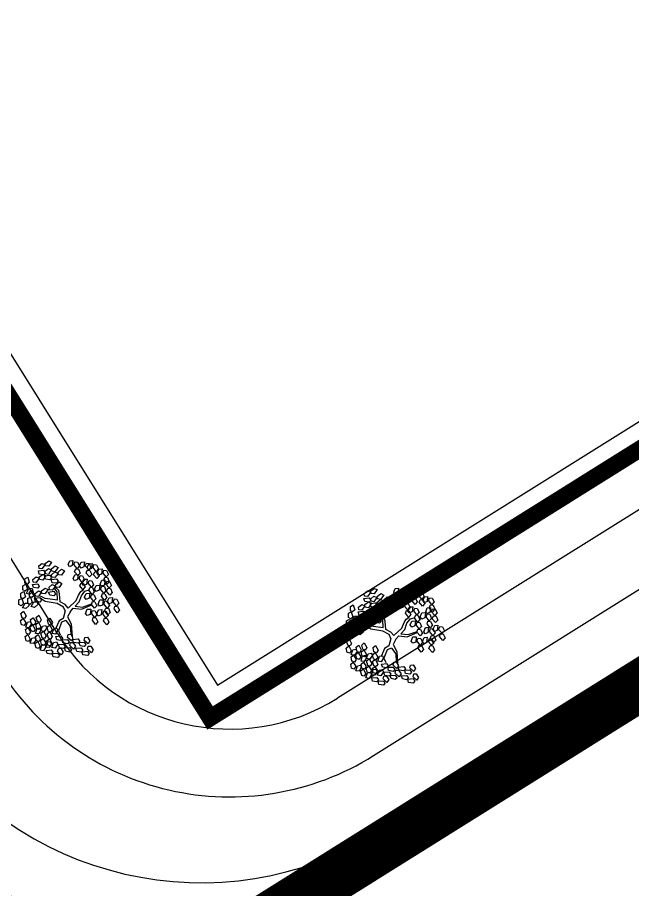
# Model space of a CAD drawing. Extents: x -809667 to 586099, y 3084146 to 3634412.
# Drawn here: x 381192.72 to 381210.87, y 3087119.87 to 3087145.59 of the extents above; entities that cross this region are included whole.
import ezdxf

# ---------------------------------------------------------------- set-up
doc = ezdxf.new("R2010")
doc.units = 0
doc.header["$LTSCALE"] = 0.5
doc.layers.add('乔木', color=84, linetype='CONTINUOUS')
doc.layers.add('文字', color=7, linetype='CONTINUOUS')

# ---------------------------------------------------------------- blocks, each defined once
blk = doc.blocks.new('幌伞枫')
at = {"layer": '乔木', "color": 0}
for p, q in [((-677, 937), (-604, 995)), ((-604, 995), (-531, 966)), ((-531, 995), (-450, 1054)), ((-523, 937), (-531, 995)), ((-450, 1054), (-384, 1025)), ((-384, 1025), (-450, 929)), ((-9, 966), (27, 1054)), ((27, 1054), (101, 1061)), ((101, 1061), (86, 944)), ((123, 966), (145, 1032)), ((145, 1032), (203, 1025)), ((203, 1025), (247, 937)), ((247, 937), (284, 1025)), ((284, 1025), (365, 1032)), ((365, 1032), (350, 915)), ((380, 937), (409, 1003)), ((409, 1003), (468, 995)), ((460, 988), (534, 995)), ((468, 995), (504, 900)), ((534, 995), (519, 878)), ((-685, 826), (-567, 841)), ((-663, 753), (-685, 826)), ((-670, 878), (-677, 937)), ((-604, 870), (-670, 878)), ((-531, 966), (-604, 870)), ((-567, 841), (-531, 782)), ((-531, 819), (-457, 878)), ((-523, 760), (-531, 819)), ((-450, 929), (-523, 937)), ((-457, 878), (-391, 848)), ((-391, 848), (-457, 746)), ((-384, 870), (-303, 937)), ((-377, 819), (-384, 870)), ((-384, 738), (-310, 804)), ((-310, 804), (-377, 819)), ((-237, 900), (-310, 804)), ((-310, 804), (-237, 768)), ((-303, 937), (-237, 900)), ((-237, 797), (-156, 863)), ((-230, 738), (-237, 797)), ((-156, 863), (-90, 826)), ((-90, 826), (-156, 731)), ((20, 915), (-9, 966)), ((86, 944), (20, 915)), ((196, 878), (123, 966)), ((137, 804), (167, 870)), ((211, 716), (137, 804)), ((167, 870), (225, 863)), ((247, 937), (196, 878)), ((225, 863), (262, 775)), ((284, 885), (247, 937)), ((350, 915), (284, 885)), ((460, 848), (380, 937)), ((402, 775), (424, 841)), ((424, 900), (460, 988)), ((453, 848), (424, 900)), ((424, 841), (482, 834)), ((519, 878), (453, 848)), ((504, 900), (460, 848)), ((482, 834), (526, 746)), ((556, 900), (578, 966)), ((629, 812), (556, 900)), ((570, 738), (600, 804)), ((578, 966), (636, 959)), ((600, 804), (658, 797)), ((681, 870), (629, 812)), ((636, 959), (681, 870)), ((651, 775), (688, 863)), ((658, 797), (695, 709)), ((688, 863), (761, 870)), ((761, 870), (747, 753)), ((783, 775), (805, 841)), ((805, 841), (864, 834)), ((864, 834), (908, 746)), ((-993, 643), (-927, 680)), ((-993, 548), (-993, 643)), ((-927, 680), (-890, 570)), ((-810, 628), (-736, 687)), ((-802, 570), (-810, 628)), ((-736, 687), (-663, 658)), ((-663, 658), (-736, 562)), ((-567, 738), (-663, 753)), ((-663, 687), (-582, 746)), ((-655, 628), (-663, 687)), ((-582, 614), (-655, 628)), ((-582, 746), (-516, 716)), ((-516, 716), (-582, 614)), ((-531, 782), (-567, 738)), ((-545, 709), (-428, 724)), ((-523, 636), (-545, 709)), ((-457, 746), (-523, 760)), ((-421, 621), (-523, 636)), ((-428, 724), (-384, 665)), ((-384, 665), (-421, 621)), ((-391, 628), (-274, 643)), ((-369, 555), (-391, 628)), ((-377, 680), (-384, 738)), ((-310, 672), (-377, 680)), ((-237, 768), (-310, 672)), ((-274, 643), (-237, 592)), ((-156, 731), (-230, 738)), ((108, 650), (145, 738)), ((137, 599), (108, 650)), ((203, 628), (137, 599)), ((145, 738), (218, 746)), ((218, 746), (203, 628)), ((262, 775), (211, 716)), ((240, 650), (262, 716)), ((313, 562), (240, 650)), ((262, 716), (321, 709)), ((306, 540), (350, 636)), ((365, 621), (313, 562)), ((321, 709), (365, 621)), ((350, 636), (424, 636)), ((475, 687), (402, 775)), ((424, 636), (409, 518)), ((446, 548), (468, 606)), ((468, 606), (526, 599)), ((526, 746), (475, 687)), ((526, 599), (570, 511)), ((644, 650), (570, 738)), ((695, 709), (644, 650)), ((681, 724), (651, 775)), ((747, 753), (681, 724)), ((717, 525), (754, 614)), ((754, 614), (827, 621)), ((857, 687), (783, 775)), ((798, 614), (827, 680)), ((871, 525), (798, 614)), ((827, 621), (813, 503)), ((827, 680), (886, 672)), ((908, 746), (857, 687)), ((886, 672), (923, 584)), ((-1037, 489), (-971, 525)), ((-1037, 393), (-1037, 489)), ((-942, 518), (-993, 548)), ((-934, 408), (-986, 364)), ((-971, 525), (-934, 408)), ((-956, 320), (-898, 423)), ((-890, 570), (-942, 518)), ((-898, 423), (-824, 423)), ((-824, 423), (-810, 364)), ((-817, 518), (-699, 533)), ((-795, 445), (-817, 518)), ((-736, 562), (-802, 570)), ((-699, 430), (-795, 445)), ((-699, 533), (-663, 474)), ((-663, 474), (-699, 430)), ((-611, 371), (-531, 430)), ((-465, 401), (-538, 305)), ((-531, 430), (-465, 401)), ((-443, 452), (-369, 518)), ((-435, 393), (-443, 452)), ((-274, 548), (-369, 555)), ((-369, 518), (-296, 481)), ((-296, 481), (-369, 386)), ((-257, 346), (-327, 441)), ((-222, 377), (-311, 462)), ((-296, 511), (-215, 577)), ((-288, 452), (-296, 511)), ((-215, 445), (-288, 452)), ((-237, 592), (-274, 548)), ((-215, 577), (-149, 540)), ((-149, 540), (-215, 445)), ((255, 489), (284, 555)), ((328, 401), (255, 489)), ((284, 555), (336, 548)), ((343, 496), (306, 540)), ((380, 459), (328, 401)), ((336, 548), (380, 459)), ((336, 393), (344, 419)), ((409, 518), (343, 496)), ((519, 452), (446, 548)), ((460, 386), (490, 452)), ((490, 452), (541, 445)), ((570, 511), (519, 452)), ((541, 445), (585, 349)), ((592, 408), (629, 496)), ((629, 357), (592, 408)), ((629, 496), (710, 503)), ((710, 503), (695, 386)), ((747, 481), (717, 525)), ((725, 408), (754, 474)), ((798, 320), (725, 408)), ((813, 503), (747, 481)), ((754, 474), (813, 467)), ((813, 467), (849, 371)), ((849, 525), (871, 592)), ((923, 437), (849, 525)), ((864, 364), (893, 430)), ((871, 592), (930, 584)), ((923, 584), (871, 525)), ((893, 430), (952, 423)), ((974, 496), (923, 437)), ((930, 584), (974, 496)), ((952, 423), (989, 335)), ((-1081, 320), (-1015, 357)), ((-1081, 217), (-1081, 320)), ((-1030, 188), (-1081, 217)), ((-986, 364), (-1037, 393)), ((-978, 239), (-1030, 188)), ((-1015, 357), (-978, 239)), ((-883, 291), (-956, 320)), ((-927, 195), (-861, 225)), ((-883, 349), (-817, 386)), ((-810, 364), (-883, 291)), ((-883, 247), (-883, 349)), ((-832, 217), (-883, 247)), ((-861, 225), (-824, 114)), ((-780, 269), (-832, 217)), ((-817, 386), (-780, 269)), ((-773, 203), (-655, 217)), ((-751, 129), (-773, 203)), ((-758, 313), (-685, 371)), ((-751, 254), (-758, 313)), ((-685, 247), (-751, 254)), ((-685, 371), (-619, 342)), ((-619, 342), (-685, 247)), ((-655, 217), (-611, 158)), ((-531, 129), (-641, 203)), ((-531, 195), (-633, 254)), ((-604, 313), (-611, 371)), ((-538, 305), (-604, 313)), ((-457, 342), (-332, 364)), ((-428, 276), (-457, 342)), ((-369, 386), (-435, 393)), ((-332, 261), (-428, 276)), ((-332, 364), (-296, 305)), ((-296, 305), (-332, 261)), ((-252, 158), (-257, 346)), ((-206, 307), (-222, 377)), ((-188, 124), (-206, 307)), ((174, 151), (225, 276)), ((225, 276), (277, 357)), ((240, 122), (291, 261)), ((277, 357), (336, 393)), ((291, 261), (372, 364)), ((365, 225), (402, 313)), ((402, 173), (365, 225)), ((372, 364), (468, 393)), ((402, 313), (482, 320)), ((468, 203), (402, 173)), ((534, 291), (460, 386)), ((482, 320), (468, 203)), ((497, 225), (526, 291)), ((570, 136), (497, 225)), ((526, 291), (585, 283)), ((585, 349), (534, 291)), ((585, 283), (622, 188)), ((695, 386), (629, 357)), ((747, 247), (769, 313)), ((820, 158), (747, 247)), ((769, 313), (827, 305)), ((849, 371), (798, 320)), ((871, 217), (820, 158)), ((827, 305), (871, 217)), ((937, 276), (864, 364)), ((879, 122), (923, 210)), ((923, 210), (996, 217)), ((989, 335), (937, 276)), ((996, 217), (981, 100)), ((-1125, 166), (-1059, 195)), ((-1125, 63), (-1125, 166)), ((-1074, 34), (-1125, 63)), ((-1022, 85), (-1074, 34)), ((-1059, 195), (-1022, 85)), ((-1044, -10), (-986, 92)), ((-986, 92), (-912, 92)), ((-898, 34), (-971, -32)), ((-927, 92), (-927, 195)), ((-876, 63), (-927, 92)), ((-912, 92), (-898, 34)), ((-824, 114), (-876, 63)), ((-846, 19), (-788, 122)), ((-773, -3), (-846, 19)), ((-788, 122), (-714, 122)), ((-699, 63), (-773, -3)), ((-648, 114), (-751, 129)), ((-714, 122), (-699, 63)), ((-611, 158), (-648, 114)), ((-252, 158), (-531, 195)), ((-259, 85), (-531, 129)), ((-112, 4), (-259, 85)), ((-76, 63), (-188, 124)), ((-76, -84), (-112, 4)), ((-9, -18), (-76, 63)), ((-9, -18), (174, 151)), ((152, 26), (240, 122)), ((152, 26), (318, 4)), ((295, -42), (527, 53)), ((318, 4), (524, 78)), ((519, 63), (541, 129)), ((592, -25), (519, 63)), ((541, 129), (600, 122)), ((622, 188), (570, 136)), ((644, 34), (592, -25)), ((600, 122), (644, 34)), ((673, 70), (710, 166)), ((703, 26), (673, 70)), ((769, 48), (703, 26)), ((710, 166), (783, 166)), ((783, 166), (769, 48)), ((805, 78), (827, 144)), ((879, -18), (805, 78)), ((827, 144), (886, 136)), ((915, 78), (879, 122)), ((930, 41), (879, -18)), ((886, 136), (930, 41)), ((981, 100), (915, 78)), ((1011, 122), (1040, 188)), ((1092, 34), (1011, 122)), ((1033, -40), (1055, 26)), ((1040, 188), (1099, 180)), ((1055, 26), (1114, 19)), ((1143, 92), (1092, 34)), ((1099, 180), (1143, 92)), ((1114, 19), (1158, -69)), ((-1081, -142), (-1022, -91)), ((-1052, -238), (-1081, -142)), ((-971, -32), (-1044, -10)), ((-1022, -91), (-964, -194)), ((-964, -194), (-1000, -253)), ((-736, -231), (-677, -179)), ((-677, -179), (-619, -289)), ((-76, -84), (-120, -253)), ((42, -98), (-20, -221)), ((-9, -18), (-9, -18)), ((-9, -18), (-9, -18)), ((-9, -18), (-9, -18)), ((-9, -18), (-9, -18)), ((-9, -18), (-9, -18)), ((-9, -18), (-9, -18)), ((-9, -18), (-9, -18)), ((-9, -18), (-9, -18)), ((-9, -18), (-9, -18)), ((-9, -18), (-9, -18)), ((-9, -18), (-9, -18)), ((-9, -18), (-9, -18)), ((-9, -18), (-9, -18)), ((-9, -18), (-9, -18)), ((-9, -18), (-9, -18)), ((-9, -18), (-9, -18)), ((-9, -18), (-9, -18)), ((-9, -18), (-9, -18)), ((-9, -18), (-9, -18)), ((-9, -18), (-9, -18)), ((-9, -18), (-9, -18)), ((-9, -18), (-9, -18)), ((-9, -18), (-9, -18)), ((-9, -18), (-9, -18)), ((-9, -18), (-9, -18)), ((-9, -18), (-9, -18)), ((-9, -18), (-9, -18)), ((-9, -18), (-9, -18)), ((-9, -18), (-9, -18)), ((-9, -18), (-9, -18)), ((-9, -18), (-9, -18)), ((-9, -18), (-9, -18)), ((-9, -18), (-9, -18)), ((-9, -18), (-9, -18)), ((-9, -18), (-9, -18)), ((-9, -18), (-9, -18)), ((-9, -18), (-9, -18)), ((-9, -18), (-9, -18)), ((-9, -18), (-9, -18)), ((-9, -18), (-9, -18)), ((42, -98), (109, -22)), ((109, -22), (295, -42)), ((387, -142), (424, -47)), ((424, -187), (387, -142)), ((424, -47), (504, -47)), ((490, -165), (424, -187)), ((504, -47), (490, -165)), ((519, -135), (548, -76)), ((592, -231), (519, -135)), ((548, -76), (607, -84)), ((644, -172), (592, -231)), ((607, -84), (644, -172)), ((644, -150), (681, -62)), ((673, -201), (644, -150)), ((739, -172), (673, -201)), ((681, -62), (754, -54)), ((754, -54), (739, -172)), ((776, -150), (805, -84)), ((849, -238), (776, -150)), ((805, -84), (857, -91)), ((820, -84), (849, -18)), ((893, -172), (820, -84)), ((849, -18), (908, -25)), ((901, -187), (849, -238)), ((857, -91), (901, -187)), ((945, -120), (893, -172)), ((908, -25), (945, -120)), ((1106, -128), (1033, -40)), ((1158, -69), (1106, -128)), ((-1089, -304), (-1030, -253)), ((-1067, -399), (-1089, -304)), ((-1000, -253), (-1052, -238)), ((-1030, -253), (-971, -355)), ((-971, -355), (-1008, -414)), ((-971, -451), (-934, -341)), ((-934, -341), (-868, -326)), ((-839, -377), (-898, -465)), ((-868, -326), (-839, -377)), ((-861, -282), (-802, -238)), ((-839, -385), (-861, -282)), ((-780, -399), (-839, -385)), ((-802, -238), (-744, -341)), ((-744, -341), (-780, -399)), ((-744, -392), (-685, -341)), ((-722, -487), (-744, -392)), ((-707, -326), (-736, -231)), ((-655, -348), (-707, -326)), ((-685, -341), (-626, -443)), ((-619, -289), (-655, -348)), ((-479, -289), (-421, -245)), ((-457, -385), (-479, -289)), ((-399, -407), (-457, -385)), ((-421, -245), (-362, -348)), ((-362, -348), (-399, -407)), ((-215, -311), (-285, -477)), ((-156, -341), (-230, -532)), ((-120, -253), (-215, -311)), ((-61, -304), (-156, -341)), ((-61, -304), (38, -431)), ((-20, -221), (62, -380)), ((62, -380), (79, -664)), ((541, -297), (563, -231)), ((614, -392), (541, -297)), ((563, -231), (622, -238)), ((666, -333), (614, -392)), ((622, -238), (666, -333)), ((791, -311), (820, -245)), ((871, -399), (791, -311)), ((820, -245), (879, -253)), ((915, -341), (871, -399)), ((879, -253), (915, -341)), ((-1008, -414), (-1067, -399)), ((-978, -502), (-920, -458)), ((-956, -598), (-978, -502)), ((-898, -465), (-971, -451)), ((-920, -458), (-861, -561)), ((-861, -561), (-898, -620)), ((-876, -443), (-817, -399)), ((-846, -539), (-876, -443)), ((-795, -561), (-846, -539)), ((-817, -399), (-758, -502)), ((-758, -502), (-795, -561)), ((-751, -598), (-714, -480)), ((-663, -502), (-722, -487)), ((-714, -480), (-648, -465)), ((-626, -524), (-677, -605)), ((-626, -443), (-663, -502)), ((-648, -465), (-626, -524)), ((-626, -539), (-589, -429)), ((-553, -554), (-626, -539)), ((-626, -590), (-567, -546)), ((-597, -693), (-626, -590)), ((-589, -429), (-523, -414)), ((-567, -546), (-509, -649)), ((-494, -465), (-553, -554)), ((-523, -414), (-494, -465)), ((-487, -451), (-428, -399)), ((-465, -546), (-487, -451)), ((-487, -605), (-428, -554)), ((-413, -568), (-465, -546)), ((-428, -399), (-369, -510)), ((-428, -554), (-369, -664)), ((-369, -510), (-413, -568)), ((-369, -598), (-332, -487)), ((-332, -487), (-266, -473)), ((-244, -524), (-296, -612)), ((-266, -473), (-244, -524)), ((-230, -532), (-186, -627)), ((38, -431), (49, -612)), ((-986, -664), (-927, -620)), ((-964, -759), (-986, -664)), ((-912, -781), (-964, -759)), ((-898, -620), (-956, -598)), ((-927, -620), (-868, -722)), ((-868, -722), (-912, -781)), ((-868, -818), (-832, -700)), ((-832, -700), (-766, -686)), ((-744, -744), (-795, -825)), ((-766, -686), (-744, -744)), ((-766, -825), (-699, -774)), ((-677, -605), (-751, -598)), ((-751, -664), (-692, -620)), ((-729, -759), (-751, -664)), ((-670, -781), (-729, -759)), ((-699, -774), (-641, -884)), ((-692, -620), (-633, -722)), ((-633, -722), (-670, -781)), ((-633, -752), (-575, -708)), ((-611, -847), (-633, -752)), ((-545, -708), (-597, -693)), ((-575, -708), (-516, -810)), ((-509, -649), (-545, -708)), ((-516, -906), (-479, -788)), ((-494, -766), (-435, -715)), ((-472, -862), (-494, -766)), ((-457, -700), (-487, -605)), ((-479, -788), (-413, -781)), ((-406, -722), (-457, -700)), ((-435, -715), (-377, -818)), ((-413, -781), (-384, -832)), ((-369, -664), (-406, -722)), ((-296, -612), (-369, -598)), ((-340, -803), (-274, -788)), ((-288, -664), (-171, -649)), ((-266, -737), (-288, -664)), ((-274, -788), (-244, -840)), ((-171, -752), (-266, -737)), ((-171, -649), (-127, -708)), ((-127, -708), (-171, -752)), ((-142, -737), (-24, -730)), ((-127, -810), (-142, -737)), ((-24, -686), (-9, -620)), ((64, -766), (-24, -686)), ((-24, -730), (13, -788)), ((13, -788), (-24, -832)), ((-9, -620), (49, -612)), ((49, -612), (101, -700)), ((101, -700), (64, -766)), ((93, -730), (218, -715)), ((115, -803), (93, -730)), ((218, -715), (255, -774)), ((255, -774), (218, -818)), ((358, -752), (372, -686)), ((446, -832), (358, -752)), ((372, -686), (431, -678)), ((431, -678), (482, -766)), ((482, -766), (446, -832)), ((-795, -825), (-868, -818)), ((-736, -921), (-766, -825)), ((-685, -935), (-736, -921)), ((-641, -884), (-685, -935)), ((-641, -972), (-604, -862)), ((-567, -987), (-641, -972)), ((-553, -869), (-611, -847)), ((-604, -862), (-538, -847)), ((-516, -899), (-567, -987)), ((-516, -810), (-553, -869)), ((-538, -847), (-516, -899)), ((-443, -913), (-516, -906)), ((-509, -979), (-391, -965)), ((-487, -1053), (-509, -979)), ((-413, -877), (-472, -862)), ((-384, -832), (-443, -913)), ((-377, -818), (-413, -877)), ((-391, -965), (-354, -1023)), ((-377, -913), (-340, -803)), ((-303, -928), (-377, -913)), ((-244, -840), (-303, -928)), ((-252, -1001), (-230, -935)), ((-230, -847), (-112, -840)), ((-208, -921), (-230, -847)), ((-230, -935), (-178, -928)), ((-112, -935), (-208, -921)), ((-178, -928), (-120, -1016)), ((-24, -832), (-127, -810)), ((-112, -840), (-76, -891)), ((-76, -891), (-112, -935)), ((-90, -921), (27, -913)), ((-68, -994), (-90, -921)), ((27, -869), (42, -803)), ((115, -950), (27, -869)), ((27, -913), (71, -972)), ((71, -972), (27, -1016)), ((42, -803), (101, -803)), ((101, -803), (159, -884)), ((218, -818), (115, -803)), ((159, -884), (115, -950)), ((167, -928), (284, -921)), ((189, -1001), (167, -928)), ((240, -803), (358, -796)), ((262, -877), (240, -803)), ((358, -891), (262, -877)), ((284, -921), (328, -979)), ((328, -979), (284, -1023)), ((358, -796), (394, -847)), ((394, -847), (358, -891)), ((431, -950), (446, -884)), ((519, -1031), (431, -950)), ((446, -884), (504, -884)), ((504, -884), (556, -965)), ((556, -965), (519, -1031)), ((-391, -1067), (-487, -1053)), ((-354, -1023), (-391, -1067)), ((-362, -1053), (-244, -1045)), ((-347, -1126), (-362, -1053)), ((-244, -1141), (-347, -1126)), ((-164, -1082), (-252, -1001)), ((-244, -1045), (-208, -1097)), ((-208, -1097), (-244, -1141)), ((-120, -1016), (-164, -1082)), ((27, -1016), (-68, -994)), ((284, -1023), (189, -1001)), ((313, -1009), (431, -994)), ((328, -1082), (313, -1009)), ((431, -1097), (328, -1082)), ((431, -994), (468, -1053)), ((468, -1053), (431, -1097))]:
    blk.add_line(p, q, dxfattribs=at)
blk = doc.blocks.new('123123')
at = {"layer": '文字', "color": 8}
for p, q in [((381911.009, 3087179.721), (381883.973, 3087222.965)), ((381939.204, 3087190.272), (381919.278, 3087177.814)), ((381920.55, 3087173.892), (381946.586, 3087190.17))]:
    blk.add_line(p, q, dxfattribs=at)
at = {"layer": '文字', "color": 8, "flags": 128}
for points, const_width in [([(381897.918, 3087296.929), (381904.377, 3087301.028), (382008.641, 3087376.039), (382070.921, 3087247.886), (382108.649, 3087200.591), (381980.343, 3087185.968), (381931.792, 3087180.434), (381911.441, 3087167.711), (381850.625, 3087264.985), (381870.975, 3087277.708), (381870.975, 3087277.708), (381870.975, 3087277.708), (381897.918, 3087296.929)], 0.5), ([(381870.975, 3087277.708), (381850.625, 3087264.985), (381911.441, 3087167.711), (381931.792, 3087180.434), (381980.343, 3087185.968)], 1.5)]:
    blk.add_lwpolyline(points, dxfattribs=dict(at, const_width=const_width))
blk.add_lwpolyline([(381860.872, 3087256.142), (381909.314, 3087178.661, 0.414214), (381920.338, 3087176.118), (381949.6, 3087194.413)], format="xyb", dxfattribs=at)
at = {"layer": '文字', "color": 8, "const_width": 0.5, "flags": 128}
blk.add_lwpolyline([(381915.515, 3087177.23), (381940.952, 3087193.134), (381908.615, 3087244.857), (381883.177, 3087228.954)], close=True, dxfattribs=at)
at = {"layer": '文字', "color": 8, "flags": 128}
blk.add_lwpolyline([(381915.737, 3087178.195), (381939.988, 3087193.357), (381908.392, 3087243.893), (381884.142, 3087228.731)], close=True, dxfattribs=at)
at = {"layer": '文字', "color": 8}
for centre, radius in [((381916.097, 3087182.902), 6), ((381915.249, 3087182.371), 10)]:
    blk.add_arc(centre, radius, 212.0138, 302.0138, dxfattribs=at)
at = {"layer": '文字', "color": 8, "xscale": 0.0013, "yscale": 0.0013, "zscale": 0.0013}
for p in [(381911.337, 3087180.495), (381920.945, 3087179.681)]:
    blk.add_blockref('幌伞枫', p, dxfattribs=at)

msp = doc.modelspace()

# ---------------------------------------------------------------- block references
at = {"layer": '文字'}
msp.add_blockref('123123', (-717.11, -52.3), dxfattribs=at)

doc.saveas('drawing.dxf')
